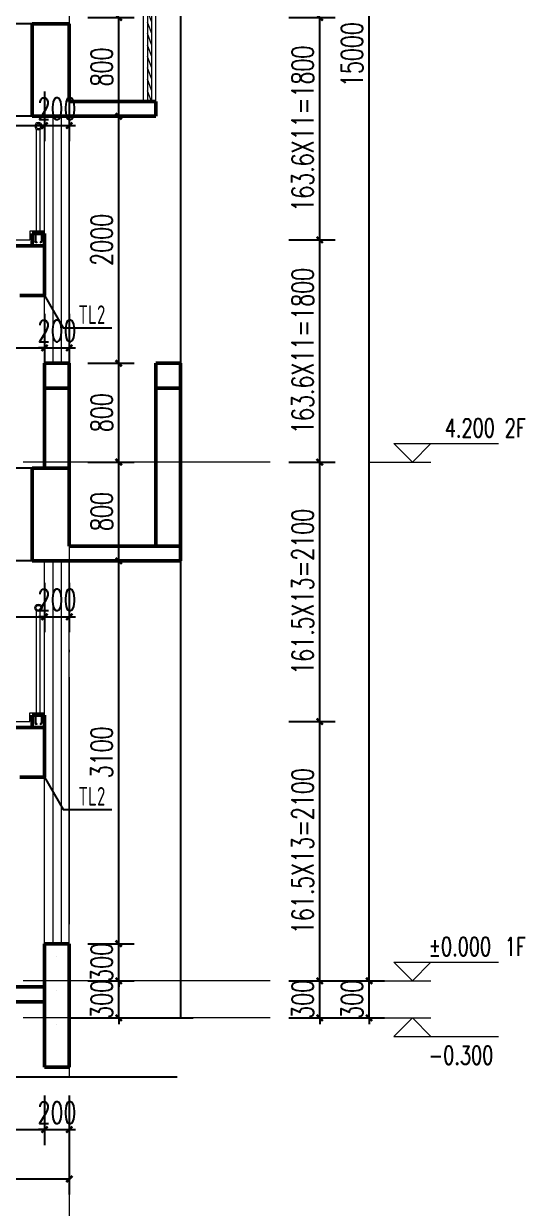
# Model space of a CAD drawing. Extents: x 3968514 to 5230306, y -516551 to -228246.
# Drawn here: x 5146074 to 5150135, y -487414 to -477822 of the extents above; entities that cross this region are included whole.
import ezdxf
from ezdxf.enums import TextEntityAlignment as Align

# ---------------------------------------------------------------- set-up
doc = ezdxf.new("R2010")
doc.units = 0
doc.header["$LTSCALE"] = 1000
doc.header["$MEASUREMENT"] = 0
doc.linetypes.add('DOTE', pattern=[2.42, 2, -0.2, 0.02, -0.2])
for name, color, linetype, lineweight in [('2-立面栏杆', 109, 'Continuous', 9), ('3-粉刷线', 71, 'Continuous', 13), ('AXIS', 3, 'Continuous', 15), ('DIM_ELEV', 3, 'Continuous', 15), ('DOTE', 1, 'DOTE', 9), ('PUB_DIM', 3, 'Continuous', 15), ('WALL', 140, 'Continuous', 50), ('WINDOW', 2, 'Continuous', 20)]:
    doc.layers.add(name, color=color, linetype=linetype, lineweight=lineweight)
for name, color, linetype in [('DIM_SYMB', 3, 'Continuous'), ('JG-大样-文字', 3, 'Continuous'), ('PUB_TEXT', 7, 'Continuous'), ('S_E_STAIR', 4, 'Continuous')]:
    doc.layers.add(name, color=color, linetype=linetype)
doc.styles.add('_TCH_DIM', font='SIMPLEX', dxfattribs={"bigfont": 'GBCBIG'})
doc.styles.add('DIM_FONT', font='SIMPLEX', dxfattribs={"width": 0.7, "bigfont": 'GBCBIG'})
doc.styles.add('TSSD', font='tssdeng.shx', dxfattribs={"bigfont": 'hztxt.shx'})
doc.dimstyles.new('_TCH_ARCH&&50', dxfattribs={"dimscale": 0.5, "dimtxt": 350, "dimasz": 100, "dimexe": 250, "dimexo": 300, "dimgap": 100, "dimtad": 1, "dimdec": 0, "dimzin": 0, "dimdsep": 46, "dimtxsty": 'DIM_FONT', "dimblk": 'ARCHTICK', "dimcen": 0.09, "dimclrt": 7, "dimazin": 2, "dimtfac": 1, "dimtdec": 0, "dimtix": 1, "dimtmove": 2, "dimatfit": 3, "dimfxl": 1, "dimtolj": 1, "dimtzin": 0, "dimarcsym": 0})

# ---------------------------------------------------------------- blocks, each defined once
blk = doc.blocks.new('A$C08226AEC')
at = {"layer": '2-立面栏杆'}
h = blk.add_hatch(dxfattribs=at)
h.set_pattern_fill('ANSI32', color=256, scale=2, style=0)
h.set_pattern_definition([(45, (-6375743.095, 2508446.9335), (-6.735192091, 6.735192091), []), (45, (-6375738.605, 2508446.9335), (-6.735192091, 6.735192091), [])])
h.paths.add_polyline_path([(-194.9, 226), (-194.9, 220), (-104.9, 220), (-104.9, 226)])
for p, q in [((-178.9, 220), (-178.9, 158)), ((-170.9, 220), (-170.9, 158)), ((-128.9, 220), (-128.9, 158)), ((-120.9, 220), (-120.9, 158)), ((-166.9, 154), (-162.9, 154)), ((-166.9, 146), (-162.9, 146)), ((-162.9, 154), (-162.9, 146)), ((-136.9, 154), (-136.9, 146)), ((-136.9, 154), (-132.9, 154)), ((-136.9, 146), (-132.9, 146))]:
    blk.add_line(p, q, dxfattribs=at)
for points in [[(-164.9, 226), (-164.9, 1064)], [(-134.9, 226), (-134.9, 1064)]]:
    blk.add_lwpolyline(points, dxfattribs=at)
blk.add_lwpolyline([(-194.9, 226), (-104.9, 226), (-104.9, 220), (-194.9, 220)], close=True, dxfattribs=at)
for radius in [30, 20]:
    blk.add_circle((-149.9, 1090), radius, dxfattribs=at)
for centre, radius, start, end in [((-166.9, 158), 12, 180, 270), ((-166.9, 158), 4, 180, 270), ((-132.9, 158), 4, 270, 0), ((-132.9, 158), 12, 270, 0)]:
    blk.add_arc(centre, radius, start, end, dxfattribs=at)
at = {"layer": 'WALL'}
for p, q in [((-99.9, 220), (-199.9, 220)), ((-199.9, 220), (-199.9, 120)), ((-99.9, 120), (-99.9, 220)), ((-199.9, 120), (-99.9, 120))]:
    blk.add_line(p, q, dxfattribs=at)
blk = doc.blocks.new('$WINLIB2D$00000039')
at = {"color": 0}
for points in [[(-0.5, 0.5), (-0.5, -0.5)], [(0.5, 0.5), (-0.5, 0.5)], [(0.5, -0.5), (0.5, 0.5)], [(-0.5, 0.1667), (0.5, 0.1667)], [(-0.3839, -0.1667), (-0.448, 0.1667)], [(-0.3159, -0.1667), (-0.38, 0.1667)], [(-0.2479, -0.1667), (-0.312, 0.1667)], [(-0.1799, -0.1667), (-0.244, 0.1667)], [(-0.1119, -0.1667), (-0.176, 0.1667)], [(-0.0439, -0.1667), (-0.108, 0.1667)], [(0.0241, -0.1667), (-0.04, 0.1667)], [(0.0921, -0.1667), (0.028, 0.1667)], [(0.16, -0.1667), (0.0959, 0.1667)], [(0.228, -0.1667), (0.1639, 0.1667)], [(0.296, -0.1667), (0.2319, 0.1667)], [(0.364, -0.1667), (0.2999, 0.1667)], [(0.432, -0.1667), (0.3679, 0.1667)], [(0.5, -0.1667), (0.4359, 0.1667)], [(-0.4519, -0.1667), (-0.5, 0.0836)], [(-0.5, -0.1667), (0.5, -0.1667)], [(0.5, -0.5), (-0.5, -0.5)]]:
    blk.add_lwpolyline(points, dxfattribs=at)
blk = doc.blocks.new('$TCHSYS$WIN2D')
for p, q in [((-0.5, 0.5), (0.5, 0.5)), ((-0.5, 0.5), (-0.5, -0.5)), ((0.5, 0.5), (0.5, -0.5)), ((0.5, 0.1667), (-0.5, 0.1667)), ((0.5, -0.1667), (-0.5, -0.1667)), ((-0.5, -0.5), (0.5, -0.5))]:
    blk.add_line(p, q)
blk = doc.blocks.new('_ArchTick')
at = {"color": 0, "linetype": 'ByBlock', "const_width": 0.4}
blk.add_lwpolyline([(-0.5, -0.5), (0.5, 0.5)], dxfattribs=at)
blk = doc.blocks.new('*D891')
at = {"layer": 'Defpoints', "color": 0, "transparency": 16777216}
for p in [(5146443.6, -485571.7), (5146843.6, -485571.7), (5146443.6, -485871.7)]:
    blk.add_point(p, dxfattribs=at)
at = {"layer": 'PUB_DIM', "color": 0, "lineweight": -2, "transparency": 16777216}
for p, q in [((5146843.6, -485571.7), (5146843.6, -485521.7)), ((5146593.6, -485571.7), (5146968.6, -485571.7)), ((5146843.6, -485871.7), (5146843.6, -485571.7)), ((5146593.6, -485871.7), (5146968.6, -485871.7)), ((5146843.6, -485871.7), (5146843.6, -485921.7))]:
    blk.add_line(p, q, dxfattribs=at)
at = {"layer": 'PUB_DIM', "color": 0, "lineweight": -2, "transparency": 16777216, "xscale": 50, "yscale": 50, "zscale": 50}
for p, rotation in [((5146843.6, -485571.7), 270), ((5146843.6, -485871.7), 90)]:
    blk.add_blockref('_ArchTick', p, dxfattribs=dict(at, rotation=rotation))
at = {"layer": 'PUB_DIM', "color": 7, "transparency": 16777216, "insert": (5146706.1, -485721.7), "char_height": 175, "attachment_point": 5, "rotation": 90, "style": 'DIM_FONT'}
blk.add_mtext('\\A1;300', dxfattribs=at)
blk = doc.blocks.new('*D892')
at = {"layer": 'Defpoints', "color": 0, "transparency": 16777216}
for p in [(5146443.6, -485271.7), (5146843.6, -485271.7), (5146443.6, -485571.7)]:
    blk.add_point(p, dxfattribs=at)
at = {"layer": 'PUB_DIM', "color": 0, "lineweight": -2, "transparency": 16777216}
for p, q in [((5146843.6, -485271.7), (5146843.6, -485221.7)), ((5146593.6, -485271.7), (5146968.6, -485271.7)), ((5146843.6, -485571.7), (5146843.6, -485271.7)), ((5146593.6, -485571.7), (5146968.6, -485571.7)), ((5146843.6, -485571.7), (5146843.6, -485621.7))]:
    blk.add_line(p, q, dxfattribs=at)
at = {"layer": 'PUB_DIM', "color": 0, "lineweight": -2, "transparency": 16777216, "xscale": 50, "yscale": 50, "zscale": 50}
for p, rotation in [((5146843.6, -485271.7), 270), ((5146843.6, -485571.7), 90)]:
    blk.add_blockref('_ArchTick', p, dxfattribs=dict(at, rotation=rotation))
at = {"layer": 'PUB_DIM', "color": 7, "transparency": 16777216, "insert": (5146706.1, -485421.7), "char_height": 175, "attachment_point": 5, "rotation": 90, "style": 'DIM_FONT'}
blk.add_mtext('\\A1;300', dxfattribs=at)
blk = doc.blocks.new('*D893')
at = {"layer": 'Defpoints', "color": 0, "transparency": 16777216}
for p in [(5146443.6, -482171.7), (5146843.6, -482171.7), (5146443.6, -485271.7)]:
    blk.add_point(p, dxfattribs=at)
at = {"layer": 'PUB_DIM', "color": 0, "lineweight": -2, "transparency": 16777216}
for p, q in [((5146593.6, -482171.7), (5146968.6, -482171.7)), ((5146843.6, -485271.7), (5146843.6, -482171.7)), ((5146593.6, -485271.7), (5146968.6, -485271.7))]:
    blk.add_line(p, q, dxfattribs=at)
at = {"layer": 'PUB_DIM', "color": 0, "lineweight": -2, "transparency": 16777216, "xscale": 50, "yscale": 50, "zscale": 50}
for p, rotation in [((5146843.6, -482171.7), 90), ((5146843.6, -485271.7), 270)]:
    blk.add_blockref('_ArchTick', p, dxfattribs=dict(at, rotation=rotation))
at = {"layer": 'PUB_DIM', "color": 7, "transparency": 16777216, "insert": (5146706.1, -483721.7), "char_height": 175, "attachment_point": 5, "rotation": 90, "style": 'DIM_FONT'}
blk.add_mtext('\\A1;3100', dxfattribs=at)
blk = doc.blocks.new('*D894')
at = {"layer": 'Defpoints', "color": 0, "transparency": 16777216}
for p in [(5146443.6, -481371.7), (5146843.6, -481371.7), (5146443.6, -482171.7)]:
    blk.add_point(p, dxfattribs=at)
at = {"layer": 'PUB_DIM', "color": 0, "lineweight": -2, "transparency": 16777216}
for p, q in [((5146593.6, -481371.7), (5146968.6, -481371.7)), ((5146843.6, -482171.7), (5146843.6, -481371.7)), ((5146593.6, -482171.7), (5146968.6, -482171.7))]:
    blk.add_line(p, q, dxfattribs=at)
at = {"layer": 'PUB_DIM', "color": 0, "lineweight": -2, "transparency": 16777216, "xscale": 50, "yscale": 50, "zscale": 50}
for p, rotation in [((5146843.6, -481371.7), 90), ((5146843.6, -482171.7), 270)]:
    blk.add_blockref('_ArchTick', p, dxfattribs=dict(at, rotation=rotation))
at = {"layer": 'PUB_DIM', "color": 7, "transparency": 16777216, "insert": (5146706.1, -481771.7), "char_height": 175, "attachment_point": 5, "rotation": 90, "style": 'DIM_FONT'}
blk.add_mtext('\\A1;800', dxfattribs=at)
blk = doc.blocks.new('*D895')
at = {"layer": 'Defpoints', "color": 0, "transparency": 16777216}
for p in [(5146443.6, -480571.7), (5146843.6, -480571.7), (5146443.6, -481371.7)]:
    blk.add_point(p, dxfattribs=at)
at = {"layer": 'PUB_DIM', "color": 0, "lineweight": -2, "transparency": 16777216}
for p, q in [((5146593.6, -480571.7), (5146968.6, -480571.7)), ((5146843.6, -481371.7), (5146843.6, -480571.7)), ((5146593.6, -481371.7), (5146968.6, -481371.7))]:
    blk.add_line(p, q, dxfattribs=at)
at = {"layer": 'PUB_DIM', "color": 0, "lineweight": -2, "transparency": 16777216, "xscale": 50, "yscale": 50, "zscale": 50}
for p, rotation in [((5146843.6, -480571.7), 90), ((5146843.6, -481371.7), 270)]:
    blk.add_blockref('_ArchTick', p, dxfattribs=dict(at, rotation=rotation))
at = {"layer": 'PUB_DIM', "color": 7, "transparency": 16777216, "insert": (5146706.1, -480971.7), "char_height": 175, "attachment_point": 5, "rotation": 90, "style": 'DIM_FONT'}
blk.add_mtext('\\A1;800', dxfattribs=at)
blk = doc.blocks.new('*D896')
at = {"layer": 'Defpoints', "color": 0, "transparency": 16777216}
for p in [(5146443.6, -478571.6), (5146843.6, -478571.6), (5146443.6, -480571.7)]:
    blk.add_point(p, dxfattribs=at)
at = {"layer": 'PUB_DIM', "color": 0, "lineweight": -2, "transparency": 16777216}
for p, q in [((5146593.6, -478571.6), (5146968.6, -478571.6)), ((5146843.6, -480571.7), (5146843.6, -478571.6)), ((5146593.6, -480571.7), (5146968.6, -480571.7))]:
    blk.add_line(p, q, dxfattribs=at)
at = {"layer": 'PUB_DIM', "color": 0, "lineweight": -2, "transparency": 16777216, "xscale": 50, "yscale": 50, "zscale": 50}
for p, rotation in [((5146843.6, -478571.6), 90), ((5146843.6, -480571.7), 270)]:
    blk.add_blockref('_ArchTick', p, dxfattribs=dict(at, rotation=rotation))
at = {"layer": 'PUB_DIM', "color": 7, "transparency": 16777216, "insert": (5146706.1, -479571.7), "char_height": 175, "attachment_point": 5, "rotation": 90, "style": 'DIM_FONT'}
blk.add_mtext('\\A1;2000', dxfattribs=at)
blk = doc.blocks.new('*D897')
at = {"layer": 'Defpoints', "color": 0, "transparency": 16777216}
for p in [(5146443.6, -477771.7), (5146843.6, -477771.7), (5146443.6, -478571.6)]:
    blk.add_point(p, dxfattribs=at)
at = {"layer": 'PUB_DIM', "color": 0, "lineweight": -2, "transparency": 16777216}
for p, q in [((5146593.6, -477771.7), (5146968.6, -477771.7)), ((5146843.6, -478571.6), (5146843.6, -477771.7)), ((5146593.6, -478571.6), (5146968.6, -478571.6))]:
    blk.add_line(p, q, dxfattribs=at)
at = {"layer": 'PUB_DIM', "color": 0, "lineweight": -2, "transparency": 16777216, "xscale": 50, "yscale": 50, "zscale": 50}
for p, rotation in [((5146843.6, -477771.7), 90), ((5146843.6, -478571.6), 270)]:
    blk.add_blockref('_ArchTick', p, dxfattribs=dict(at, rotation=rotation))
at = {"layer": 'PUB_DIM', "color": 7, "transparency": 16777216, "insert": (5146706.1, -478171.7), "char_height": 175, "attachment_point": 5, "rotation": 90, "style": 'DIM_FONT'}
blk.add_mtext('\\A1;800', dxfattribs=at)
blk = doc.blocks.new('*D929')
at = {"layer": 'Defpoints', "color": 0, "transparency": 16777216}
for p in [(5146243.6, -478221.6), (5146443.6, -478221.6), (5146443.6, -478646.6)]:
    blk.add_point(p, dxfattribs=at)
at = {"layer": 'PUB_DIM', "color": 0, "lineweight": -2, "transparency": 16777216}
for p, q in [((5146243.6, -478371.6), (5146243.6, -478771.6)), ((5146443.6, -478371.6), (5146443.6, -478771.6)), ((5146243.6, -478646.6), (5146193.6, -478646.6)), ((5146243.6, -478646.6), (5146443.6, -478646.6)), ((5146443.6, -478646.6), (5146493.6, -478646.6))]:
    blk.add_line(p, q, dxfattribs=at)
at = {"layer": 'PUB_DIM', "color": 0, "lineweight": -2, "transparency": 16777216, "xscale": 50, "yscale": 50, "zscale": 50}
blk.add_blockref('_ArchTick', (5146243.6, -478646.6), dxfattribs=at)
at = {"layer": 'PUB_DIM', "color": 0, "lineweight": -2, "transparency": 16777216, "xscale": 50, "yscale": 50, "zscale": 50, "rotation": 180}
blk.add_blockref('_ArchTick', (5146443.6, -478646.6), dxfattribs=at)
at = {"layer": 'PUB_DIM', "color": 7, "transparency": 16777216, "insert": (5146343.6, -478509.1), "char_height": 175, "attachment_point": 5, "style": 'DIM_FONT'}
blk.add_mtext('\\A1;200', dxfattribs=at)
blk = doc.blocks.new('*D930')
at = {"layer": 'Defpoints', "color": 0, "transparency": 16777216}
for p in [(5144123.7, -478221.6), (5146243.6, -478221.6), (5146243.6, -478646.6)]:
    blk.add_point(p, dxfattribs=at)
at = {"layer": 'PUB_DIM', "color": 0, "lineweight": -2, "transparency": 16777216}
for p, q in [((5144123.7, -478371.6), (5144123.7, -478771.6)), ((5146243.6, -478371.6), (5146243.6, -478771.6)), ((5144123.7, -478646.6), (5146243.6, -478646.6))]:
    blk.add_line(p, q, dxfattribs=at)
at = {"layer": 'PUB_DIM', "color": 0, "lineweight": -2, "transparency": 16777216, "xscale": 50, "yscale": 50, "zscale": 50, "rotation": 180}
blk.add_blockref('_ArchTick', (5144123.7, -478646.6), dxfattribs=at)
at = {"layer": 'PUB_DIM', "color": 0, "lineweight": -2, "transparency": 16777216, "xscale": 50, "yscale": 50, "zscale": 50}
blk.add_blockref('_ArchTick', (5146243.6, -478646.6), dxfattribs=at)
at = {"layer": 'PUB_DIM', "color": 7, "transparency": 16777216, "insert": (5145183.7, -478509.1), "char_height": 175, "attachment_point": 5, "style": 'DIM_FONT'}
blk.add_mtext('\\A1;2120', dxfattribs=at)
blk = doc.blocks.new('*D934')
at = {"layer": 'Defpoints', "color": 0, "transparency": 16777216}
for p in [(5146243.6, -480021.6), (5146443.6, -480021.6), (5146443.6, -480446.6)]:
    blk.add_point(p, dxfattribs=at)
at = {"layer": 'PUB_DIM', "color": 0, "lineweight": -2, "transparency": 16777216}
for p, q in [((5146243.6, -480171.6), (5146243.6, -480571.6)), ((5146443.6, -480171.6), (5146443.6, -480571.6)), ((5146243.6, -480446.6), (5146193.6, -480446.6)), ((5146243.6, -480446.6), (5146443.6, -480446.6)), ((5146443.6, -480446.6), (5146493.6, -480446.6))]:
    blk.add_line(p, q, dxfattribs=at)
at = {"layer": 'PUB_DIM', "color": 0, "lineweight": -2, "transparency": 16777216, "xscale": 50, "yscale": 50, "zscale": 50}
blk.add_blockref('_ArchTick', (5146243.6, -480446.6), dxfattribs=at)
at = {"layer": 'PUB_DIM', "color": 0, "lineweight": -2, "transparency": 16777216, "xscale": 50, "yscale": 50, "zscale": 50, "rotation": 180}
blk.add_blockref('_ArchTick', (5146443.6, -480446.6), dxfattribs=at)
at = {"layer": 'PUB_DIM', "color": 7, "transparency": 16777216, "insert": (5146343.6, -480309.1), "char_height": 175, "attachment_point": 5, "style": 'DIM_FONT'}
blk.add_mtext('\\A1;200', dxfattribs=at)
blk = doc.blocks.new('*D935')
at = {"layer": 'Defpoints', "color": 0, "transparency": 16777216}
for p in [(5144123.7, -480021.6), (5146243.6, -480021.6), (5146243.6, -480446.6)]:
    blk.add_point(p, dxfattribs=at)
at = {"layer": 'PUB_DIM', "color": 0, "lineweight": -2, "transparency": 16777216}
for p, q in [((5144123.7, -480171.6), (5144123.7, -480571.6)), ((5146243.6, -480171.6), (5146243.6, -480571.6)), ((5144123.7, -480446.6), (5146243.6, -480446.6))]:
    blk.add_line(p, q, dxfattribs=at)
at = {"layer": 'PUB_DIM', "color": 0, "lineweight": -2, "transparency": 16777216, "xscale": 50, "yscale": 50, "zscale": 50, "rotation": 180}
blk.add_blockref('_ArchTick', (5144123.7, -480446.6), dxfattribs=at)
at = {"layer": 'PUB_DIM', "color": 0, "lineweight": -2, "transparency": 16777216, "xscale": 50, "yscale": 50, "zscale": 50}
blk.add_blockref('_ArchTick', (5146243.6, -480446.6), dxfattribs=at)
at = {"layer": 'PUB_DIM', "color": 7, "transparency": 16777216, "insert": (5145183.7, -480309.1), "char_height": 175, "attachment_point": 5, "style": 'DIM_FONT'}
blk.add_mtext('\\A1;2120', dxfattribs=at)
blk = doc.blocks.new('*D939')
at = {"layer": 'Defpoints', "color": 0, "transparency": 16777216}
for p in [(5146243.6, -482199.1), (5146443.6, -482199.1), (5146443.6, -482624.1)]:
    blk.add_point(p, dxfattribs=at)
at = {"layer": 'PUB_DIM', "color": 0, "lineweight": -2, "transparency": 16777216}
for p, q in [((5146243.6, -482349.1), (5146243.6, -482749.1)), ((5146443.6, -482349.1), (5146443.6, -482749.1)), ((5146243.6, -482624.1), (5146193.6, -482624.1)), ((5146243.6, -482624.1), (5146443.6, -482624.1)), ((5146443.6, -482624.1), (5146493.6, -482624.1))]:
    blk.add_line(p, q, dxfattribs=at)
at = {"layer": 'PUB_DIM', "color": 0, "lineweight": -2, "transparency": 16777216, "xscale": 50, "yscale": 50, "zscale": 50}
blk.add_blockref('_ArchTick', (5146243.6, -482624.1), dxfattribs=at)
at = {"layer": 'PUB_DIM', "color": 0, "lineweight": -2, "transparency": 16777216, "xscale": 50, "yscale": 50, "zscale": 50, "rotation": 180}
blk.add_blockref('_ArchTick', (5146443.6, -482624.1), dxfattribs=at)
at = {"layer": 'PUB_DIM', "color": 7, "transparency": 16777216, "insert": (5146343.6, -482486.6), "char_height": 175, "attachment_point": 5, "style": 'DIM_FONT'}
blk.add_mtext('\\A1;200', dxfattribs=at)
blk = doc.blocks.new('*D940')
at = {"layer": 'Defpoints', "color": 0, "transparency": 16777216}
for p in [(5144643.7, -482199.1), (5146243.6, -482199.1), (5146243.6, -482624.1)]:
    blk.add_point(p, dxfattribs=at)
at = {"layer": 'PUB_DIM', "color": 0, "lineweight": -2, "transparency": 16777216}
for p, q in [((5144643.7, -482349.1), (5144643.7, -482749.1)), ((5146243.6, -482349.1), (5146243.6, -482749.1)), ((5144643.7, -482624.1), (5146243.6, -482624.1))]:
    blk.add_line(p, q, dxfattribs=at)
at = {"layer": 'PUB_DIM', "color": 0, "lineweight": -2, "transparency": 16777216, "xscale": 50, "yscale": 50, "zscale": 50, "rotation": 180}
blk.add_blockref('_ArchTick', (5144643.7, -482624.1), dxfattribs=at)
at = {"layer": 'PUB_DIM', "color": 0, "lineweight": -2, "transparency": 16777216, "xscale": 50, "yscale": 50, "zscale": 50}
blk.add_blockref('_ArchTick', (5146243.6, -482624.1), dxfattribs=at)
at = {"layer": 'PUB_DIM', "color": 7, "transparency": 16777216, "insert": (5145443.7, -482486.6), "char_height": 175, "attachment_point": 5, "style": 'DIM_FONT'}
blk.add_mtext('\\A1;1600', dxfattribs=at)
blk = doc.blocks.new('*D944')
at = {"layer": 'Defpoints', "color": 0, "transparency": 16777216}
for p in [(5138893.5, -486351.2), (5146443.6, -486351.2), (5146443.6, -487176.2)]:
    blk.add_point(p, dxfattribs=at)
at = {"layer": 'PUB_DIM', "color": 0, "lineweight": -2, "transparency": 16777216}
for p, q in [((5138893.5, -486501.2), (5138893.5, -487301.2)), ((5146443.6, -486501.2), (5146443.6, -487301.2)), ((5138893.5, -487176.2), (5146443.6, -487176.2))]:
    blk.add_line(p, q, dxfattribs=at)
at = {"layer": 'PUB_DIM', "color": 0, "lineweight": -2, "transparency": 16777216, "xscale": 50, "yscale": 50, "zscale": 50, "rotation": 180}
blk.add_blockref('_ArchTick', (5138893.5, -487176.2), dxfattribs=at)
at = {"layer": 'PUB_DIM', "color": 0, "lineweight": -2, "transparency": 16777216, "xscale": 50, "yscale": 50, "zscale": 50}
blk.add_blockref('_ArchTick', (5146443.6, -487176.2), dxfattribs=at)
at = {"layer": 'PUB_DIM', "color": 7, "transparency": 16777216, "insert": (5142668.6, -487038.7), "char_height": 175, "attachment_point": 5, "style": 'DIM_FONT'}
blk.add_mtext('\\A1;7550', dxfattribs=at)
blk = doc.blocks.new('*D945')
at = {"layer": 'Defpoints', "color": 0, "transparency": 16777216}
for p in [(5146243.6, -486351.2), (5146443.6, -486351.2), (5146443.6, -486776.2)]:
    blk.add_point(p, dxfattribs=at)
at = {"layer": 'PUB_DIM', "color": 0, "lineweight": -2, "transparency": 16777216}
for p, q in [((5146243.6, -486501.2), (5146243.6, -486901.2)), ((5146443.6, -486501.2), (5146443.6, -486901.2)), ((5146243.6, -486776.2), (5146193.6, -486776.2)), ((5146243.6, -486776.2), (5146443.6, -486776.2)), ((5146443.6, -486776.2), (5146493.6, -486776.2))]:
    blk.add_line(p, q, dxfattribs=at)
at = {"layer": 'PUB_DIM', "color": 0, "lineweight": -2, "transparency": 16777216, "xscale": 50, "yscale": 50, "zscale": 50}
blk.add_blockref('_ArchTick', (5146243.6, -486776.2), dxfattribs=at)
at = {"layer": 'PUB_DIM', "color": 0, "lineweight": -2, "transparency": 16777216, "xscale": 50, "yscale": 50, "zscale": 50, "rotation": 180}
blk.add_blockref('_ArchTick', (5146443.6, -486776.2), dxfattribs=at)
at = {"layer": 'PUB_DIM', "color": 7, "transparency": 16777216, "insert": (5146343.6, -486638.7), "char_height": 175, "attachment_point": 5, "style": 'DIM_FONT'}
blk.add_mtext('\\A1;200', dxfattribs=at)
blk = doc.blocks.new('*D946')
at = {"layer": 'Defpoints', "color": 0, "transparency": 16777216}
for p in [(5144643.7, -486351.2), (5146243.6, -486351.2), (5146243.6, -486776.2)]:
    blk.add_point(p, dxfattribs=at)
at = {"layer": 'PUB_DIM', "color": 0, "lineweight": -2, "transparency": 16777216}
for p, q in [((5144643.7, -486501.2), (5144643.7, -486901.2)), ((5146243.6, -486501.2), (5146243.6, -486901.2)), ((5144643.7, -486776.2), (5146243.6, -486776.2))]:
    blk.add_line(p, q, dxfattribs=at)
at = {"layer": 'PUB_DIM', "color": 0, "lineweight": -2, "transparency": 16777216, "xscale": 50, "yscale": 50, "zscale": 50, "rotation": 180}
blk.add_blockref('_ArchTick', (5144643.7, -486776.2), dxfattribs=at)
at = {"layer": 'PUB_DIM', "color": 0, "lineweight": -2, "transparency": 16777216, "xscale": 50, "yscale": 50, "zscale": 50}
blk.add_blockref('_ArchTick', (5146243.6, -486776.2), dxfattribs=at)
at = {"layer": 'PUB_DIM', "color": 7, "transparency": 16777216, "insert": (5145443.7, -486638.7), "char_height": 175, "attachment_point": 5, "style": 'DIM_FONT'}
blk.add_mtext('\\A1;1600', dxfattribs=at)
blk = doc.blocks.new('*D952')
at = {"layer": 'Defpoints', "color": 0, "transparency": 16777216}
for p in [(5148070.7, -470571.7), (5148870.7, -470571.7), (5148070.7, -485571.7)]:
    blk.add_point(p, dxfattribs=at)
at = {"layer": 'PUB_DIM', "color": 0, "lineweight": -2, "transparency": 16777216}
for p, q in [((5148220.7, -470571.7), (5148995.7, -470571.7)), ((5148870.7, -485571.7), (5148870.7, -470571.7)), ((5148220.7, -485571.7), (5148995.7, -485571.7))]:
    blk.add_line(p, q, dxfattribs=at)
at = {"layer": 'PUB_DIM', "color": 0, "lineweight": -2, "transparency": 16777216, "xscale": 50, "yscale": 50, "zscale": 50}
for p, rotation in [((5148870.7, -470571.7), 90), ((5148870.7, -485571.7), 270)]:
    blk.add_blockref('_ArchTick', p, dxfattribs=dict(at, rotation=rotation))
at = {"layer": 'PUB_DIM', "color": 7, "transparency": 16777216, "insert": (5148733.2, -478071.7), "char_height": 175, "attachment_point": 5, "rotation": 90, "style": 'DIM_FONT'}
blk.add_mtext('\\A1;15000', dxfattribs=at)
blk = doc.blocks.new('*D953')
at = {"layer": 'Defpoints', "color": 0, "transparency": 16777216}
for p in [(5148070.7, -485571.7), (5148870.7, -485571.7), (5148070.7, -485871.7)]:
    blk.add_point(p, dxfattribs=at)
at = {"layer": 'PUB_DIM', "color": 0, "lineweight": -2, "transparency": 16777216}
for p, q in [((5148870.7, -485571.7), (5148870.7, -485521.7)), ((5148220.7, -485571.7), (5148995.7, -485571.7)), ((5148870.7, -485871.7), (5148870.7, -485571.7)), ((5148220.7, -485871.7), (5148995.7, -485871.7)), ((5148870.7, -485871.7), (5148870.7, -485921.7))]:
    blk.add_line(p, q, dxfattribs=at)
at = {"layer": 'PUB_DIM', "color": 0, "lineweight": -2, "transparency": 16777216, "xscale": 50, "yscale": 50, "zscale": 50}
for p, rotation in [((5148870.7, -485571.7), 270), ((5148870.7, -485871.7), 90)]:
    blk.add_blockref('_ArchTick', p, dxfattribs=dict(at, rotation=rotation))
at = {"layer": 'PUB_DIM', "color": 7, "transparency": 16777216, "insert": (5148733.2, -485721.7), "char_height": 175, "attachment_point": 5, "rotation": 90, "style": 'DIM_FONT'}
blk.add_mtext('\\A1;300', dxfattribs=at)
blk = doc.blocks.new('*D960')
at = {"layer": 'Defpoints', "color": 0, "transparency": 16777216}
for p in [(5148070.7, -477771.7), (5148470.7, -477771.7), (5148070.7, -479571.6)]:
    blk.add_point(p, dxfattribs=at)
at = {"layer": 'PUB_DIM', "color": 0, "lineweight": -2, "transparency": 16777216}
for p, q in [((5148220.7, -477771.7), (5148595.7, -477771.7)), ((5148470.7, -479571.6), (5148470.7, -477771.7)), ((5148220.7, -479571.6), (5148595.7, -479571.6))]:
    blk.add_line(p, q, dxfattribs=at)
at = {"layer": 'PUB_DIM', "color": 0, "lineweight": -2, "transparency": 16777216, "xscale": 50, "yscale": 50, "zscale": 50}
for p, rotation in [((5148470.7, -477771.7), 90), ((5148470.7, -479571.6), 270)]:
    blk.add_blockref('_ArchTick', p, dxfattribs=dict(at, rotation=rotation))
at = {"layer": 'PUB_DIM', "color": 7, "transparency": 16777216, "insert": (5148333.2, -478671.6), "char_height": 175, "attachment_point": 5, "rotation": 90, "style": 'DIM_FONT'}
blk.add_mtext('\\A1;163.6X11=1800', dxfattribs=at)
blk = doc.blocks.new('*D961')
at = {"layer": 'Defpoints', "color": 0, "transparency": 16777216}
for p in [(5148070.7, -479571.6), (5148470.7, -479571.6), (5148070.7, -481371.7)]:
    blk.add_point(p, dxfattribs=at)
at = {"layer": 'PUB_DIM', "color": 0, "lineweight": -2, "transparency": 16777216}
for p, q in [((5148220.7, -479571.6), (5148595.7, -479571.6)), ((5148470.7, -481371.7), (5148470.7, -479571.6)), ((5148220.7, -481371.7), (5148595.7, -481371.7))]:
    blk.add_line(p, q, dxfattribs=at)
at = {"layer": 'PUB_DIM', "color": 0, "lineweight": -2, "transparency": 16777216, "xscale": 50, "yscale": 50, "zscale": 50}
for p, rotation in [((5148470.7, -479571.6), 90), ((5148470.7, -481371.7), 270)]:
    blk.add_blockref('_ArchTick', p, dxfattribs=dict(at, rotation=rotation))
at = {"layer": 'PUB_DIM', "color": 7, "transparency": 16777216, "insert": (5148333.2, -480471.6), "char_height": 175, "attachment_point": 5, "rotation": 90, "style": 'DIM_FONT'}
blk.add_mtext('\\A1;163.6X11=1800', dxfattribs=at)
blk = doc.blocks.new('*D962')
at = {"layer": 'Defpoints', "color": 0, "transparency": 16777216}
for p in [(5148070.7, -481371.7), (5148470.7, -481371.7), (5148070.7, -483471.7)]:
    blk.add_point(p, dxfattribs=at)
at = {"layer": 'PUB_DIM', "color": 0, "lineweight": -2, "transparency": 16777216}
for p, q in [((5148220.7, -481371.7), (5148595.7, -481371.7)), ((5148470.7, -483471.7), (5148470.7, -481371.7)), ((5148220.7, -483471.7), (5148595.7, -483471.7))]:
    blk.add_line(p, q, dxfattribs=at)
at = {"layer": 'PUB_DIM', "color": 0, "lineweight": -2, "transparency": 16777216, "xscale": 50, "yscale": 50, "zscale": 50}
for p, rotation in [((5148470.7, -481371.7), 90), ((5148470.7, -483471.7), 270)]:
    blk.add_blockref('_ArchTick', p, dxfattribs=dict(at, rotation=rotation))
at = {"layer": 'PUB_DIM', "color": 7, "transparency": 16777216, "insert": (5148333.2, -482421.7), "char_height": 175, "attachment_point": 5, "rotation": 90, "style": 'DIM_FONT'}
blk.add_mtext('\\A1;161.5X13=2100', dxfattribs=at)
blk = doc.blocks.new('*D963')
at = {"layer": 'Defpoints', "color": 0, "transparency": 16777216}
for p in [(5148070.7, -483471.7), (5148470.7, -483471.7), (5148070.7, -485571.7)]:
    blk.add_point(p, dxfattribs=at)
at = {"layer": 'PUB_DIM', "color": 0, "lineweight": -2, "transparency": 16777216}
for p, q in [((5148220.7, -483471.7), (5148595.7, -483471.7)), ((5148470.7, -485571.7), (5148470.7, -483471.7)), ((5148220.7, -485571.7), (5148595.7, -485571.7))]:
    blk.add_line(p, q, dxfattribs=at)
at = {"layer": 'PUB_DIM', "color": 0, "lineweight": -2, "transparency": 16777216, "xscale": 50, "yscale": 50, "zscale": 50}
for p, rotation in [((5148470.7, -483471.7), 90), ((5148470.7, -485571.7), 270)]:
    blk.add_blockref('_ArchTick', p, dxfattribs=dict(at, rotation=rotation))
at = {"layer": 'PUB_DIM', "color": 7, "transparency": 16777216, "insert": (5148333.2, -484521.7), "char_height": 175, "attachment_point": 5, "rotation": 90, "style": 'DIM_FONT'}
blk.add_mtext('\\A1;161.5X13=2100', dxfattribs=at)
blk = doc.blocks.new('*D964')
at = {"layer": 'Defpoints', "color": 0, "transparency": 16777216}
for p in [(5148070.7, -485571.7), (5148470.7, -485571.7), (5148070.7, -485871.7)]:
    blk.add_point(p, dxfattribs=at)
at = {"layer": 'PUB_DIM', "color": 0, "lineweight": -2, "transparency": 16777216}
for p, q in [((5148470.7, -485571.7), (5148470.7, -485521.7)), ((5148220.7, -485571.7), (5148595.7, -485571.7)), ((5148470.7, -485871.7), (5148470.7, -485571.7)), ((5148220.7, -485871.7), (5148595.7, -485871.7)), ((5148470.7, -485871.7), (5148470.7, -485921.7))]:
    blk.add_line(p, q, dxfattribs=at)
at = {"layer": 'PUB_DIM', "color": 0, "lineweight": -2, "transparency": 16777216, "xscale": 50, "yscale": 50, "zscale": 50}
for p, rotation in [((5148470.7, -485571.7), 270), ((5148470.7, -485871.7), 90)]:
    blk.add_blockref('_ArchTick', p, dxfattribs=dict(at, rotation=rotation))
at = {"layer": 'PUB_DIM', "color": 7, "transparency": 16777216, "insert": (5148333.2, -485721.7), "char_height": 175, "attachment_point": 5, "rotation": 90, "style": 'DIM_FONT'}
blk.add_mtext('\\A1;300', dxfattribs=at)

msp = doc.modelspace()

# ---------------------------------------------------------------- hatches: boundary and pattern name
at = {"layer": '2-立面栏杆'}
h = msp.add_hatch(dxfattribs=at)
h.set_pattern_fill('ANSI32', color=256, scale=2, style=0)
h.set_pattern_definition([(45, (-1236449.633, 2024805.273), (-6.735192091, 6.735192091), []), (45, (-1236445.142, 2024805.273), (-6.735192091, 6.735192091), [])])
h.paths.add_polyline_path([(5146238.62538, -483415.66056), (5146238.62538, -483421.66056), (5146148.62538, -483421.66056), (5146148.62538, -483415.66056)])

# ---------------------------------------------------------------- linework, layer by layer
for points in [[(5147343.62919, -467771.68438), (5147343.62919, -485871.68438)], [(5146443.62919, -485871.68438), (5147446.67332, -485871.68438)]]:
    msp.add_lwpolyline(points)
for p, q in [((5146164.62538, -483421.66056), (5146164.62538, -483483.66056)), ((5146172.62538, -483421.66056), (5146172.62538, -483483.66056)), ((5146214.62538, -483421.66056), (5146214.62538, -483483.66056)), ((5146222.62538, -483421.66056), (5146222.62538, -483483.66056)), ((5146180.62538, -483487.66056), (5146176.62538, -483487.66056)), ((5146180.62538, -483495.66056), (5146176.62538, -483495.66056)), ((5146180.62538, -483487.66056), (5146180.62538, -483495.66056)), ((5146206.62538, -483487.66056), (5146206.62538, -483495.66056)), ((5146210.62538, -483487.66056), (5146206.62538, -483487.66056)), ((5146210.62538, -483495.66056), (5146206.62538, -483495.66056))]:
    msp.add_line(p, q, dxfattribs=at)
for points in [[(5146178.62538, -483415.66056), (5146178.62538, -482577.64144)], [(5146208.62538, -483415.66056), (5146208.62538, -482577.64144)]]:
    msp.add_lwpolyline(points, dxfattribs=at)
msp.add_lwpolyline([(5146238.62538, -483415.66056), (5146148.62538, -483415.66056), (5146148.62538, -483421.66056), (5146238.62538, -483421.66056)], close=True, dxfattribs=at)
for radius in [30, 20]:
    msp.add_circle((5146193.62538, -482551.66068), radius, dxfattribs=at)
for centre, radius, start, end in [((5146176.62538, -483483.66056), 12, 180, 270), ((5146176.62538, -483483.66056), 4, 180, 270), ((5146210.62538, -483483.66056), 12, 270, 0), ((5146210.62538, -483483.66056), 4, 270, 0)]:
    msp.add_arc(centre, radius, start, end, dxfattribs=at)
at = {"layer": '3-粉刷线'}
for points in [[(5146243.56438, -479501.60056), (5146123.56438, -479501.60056), (5146123.56438, -479571.60056)], [(5139093.57296, -481371.64438), (5141473.68638, -481371.64056), (5141473.68638, -481208.00056), (5141733.68638, -481208.00056), (5141733.68638, -481044.36056), (5141993.68638, -481044.36056), (5141993.68638, -480880.72056), (5142253.68638, -480880.72056), (5142253.68638, -480717.08056), (5142513.68638, -480717.08056), (5142513.68638, -480553.44056), (5142773.68638, -480553.44056), (5142773.68638, -480389.80056), (5143033.68638, -480389.80056), (5143033.68638, -480226.16056), (5143293.68638, -480226.16056), (5143293.68638, -480062.52056), (5143553.68638, -480062.52056), (5143553.68638, -479898.88056), (5143813.68638, -479898.88056), (5143813.68638, -479735.24056), (5144073.68638, -479735.24056), (5144073.68638, -479571.60056), (5146123.56438, -479571.60056)], [(5146243.62538, -479571.60056), (5146243.62919, -479571.60056)], [(5144693.68638, -483471.66056), (5146123.62538, -483471.66056), (5146123.62538, -483401.66056), (5146243.62919, -483401.66056)]]:
    msp.add_lwpolyline(points, dxfattribs=at)
at = {"layer": 'AXIS'}
msp.add_line((5146443.62919, -486501.18151), (5146443.62919, -487526.18151), dxfattribs=at)
at = {"layer": 'DIM_ELEV'}
for p, q in [((5149220.67038, -481371.68438), (5149070.67038, -481221.68438)), ((5149070.67038, -481221.68438), (5149918.5413, -481221.68438)), ((5149220.67038, -481371.68438), (5149370.67038, -481221.68438)), ((5148870.67038, -481371.68438), (5149370.67038, -481371.68438)), ((5149220.67038, -485571.68438), (5149070.67038, -485421.68438)), ((5149070.67038, -485421.68438), (5149918.5413, -485421.68438)), ((5149220.67038, -485571.68438), (5149370.67038, -485421.68438)), ((5148870.67038, -485571.68438), (5149370.67038, -485571.68438)), ((5148870.67038, -485871.68438), (5149370.67038, -485871.68438)), ((5149220.67038, -485871.68438), (5149070.67038, -486021.68438)), ((5149220.67038, -485871.68438), (5149370.67038, -486021.68438)), ((5149070.67038, -486021.68438), (5149918.5413, -486021.68438))]:
    msp.add_line(p, q, dxfattribs=at)
at = {"layer": 'DIM_SYMB'}
msp.add_lwpolyline([(5147316.67332, -486351.18151), (5142842.34645, -486351.18151), (5142804.12958, -486456.18151), (5142767.10091, -486246.18151), (5142729.84645, -486351.18151), (5138255.51959, -486351.18151)], dxfattribs=at)
at = {"layer": 'DOTE', "color": 1}
for p, q in [((5146443.62919, -466171.68438), (5146443.62919, -486351.18151)), ((5148070.67038, -481371.68438), (5138255.51959, -481371.68438)), ((5148070.67038, -485571.68438), (5138255.51959, -485571.68438)), ((5148070.67038, -485871.68438), (5138255.51959, -485871.68438))]:
    msp.add_line(p, q, dxfattribs=at)
at = {"layer": 'JG-大样-文字'}
for points in [[(5146243.68638, -480021.60056), (5146393.19457, -480284.31712), (5146786.69457, -480284.31712)], [(5146243.68638, -483921.66056), (5146393.19457, -484184.37713), (5146786.69457, -484184.37713)]]:
    msp.add_lwpolyline(points, dxfattribs=at)
at = {"layer": 'S_E_STAIR', "color": 2}
for points in [[(5146143.62917, -477821.68439), (5141523.68635, -477821.64057)], [(5146143.62917, -478571.68439), (5139193.57389, -478571.68439)], [(5146143.62919, -481421.68438), (5141523.68638, -481421.64056)], [(5146143.62919, -482171.68438), (5139193.57391, -482171.68438)]]:
    msp.add_lwpolyline(points, dxfattribs=at)
at = {"layer": 'WALL'}
for p, q in [((5146443.62919, -477821.68438), (5146143.62919, -477821.68438)), ((5146143.62919, -477821.68438), (5146143.62919, -478571.68438)), ((5146443.62919, -478451.68437), (5146443.62919, -477821.68438)), ((5146443.62919, -478451.68437), (5147143.62919, -478451.68438)), ((5147143.62919, -478451.68438), (5147043.62919, -478451.68438)), ((5147143.62919, -478451.68438), (5147143.62919, -478571.68438)), ((5146143.62919, -478571.68438), (5146443.62919, -478571.68438)), ((5146443.62919, -478571.68437), (5147143.62919, -478571.68438)), ((5146243.62919, -479621.60056), (5144123.68638, -479621.60056)), ((5146243.62919, -480021.60056), (5146243.62919, -479621.60056)), ((5146043.68638, -480021.60056), (5146243.62919, -480021.60056)), ((5146443.62919, -480571.68438), (5146243.62919, -480571.68438)), ((5146243.62919, -480571.68438), (5146243.62919, -480771.68438)), ((5146443.62919, -480771.68438), (5146443.62919, -480571.68438)), ((5147343.62919, -480571.68438), (5147143.62919, -480571.68438)), ((5147143.62919, -480571.68438), (5147143.62919, -480771.68438)), ((5147343.62919, -480771.68438), (5147343.62919, -480571.68438)), ((5146243.62919, -481421.68438), (5146243.62919, -480771.68438)), ((5146243.62919, -480771.68438), (5146443.62919, -480771.68438)), ((5146443.62919, -481421.68438), (5146443.62919, -480771.68438)), ((5147143.62919, -480771.68438), (5147343.62919, -480771.68438)), ((5147143.62919, -482051.68438), (5147143.62919, -480771.68438)), ((5147343.62919, -482051.68438), (5147343.62919, -480771.68438)), ((5146443.62919, -481421.68438), (5146143.62919, -481421.68438)), ((5146143.62919, -481421.68438), (5146143.62919, -482171.68438)), ((5146443.62919, -482051.68438), (5146443.62919, -481421.68438)), ((5146443.62919, -482051.68438), (5147343.62919, -482051.68438)), ((5147143.62919, -482051.68438), (5147343.62919, -482051.68438)), ((5147343.62919, -482051.68438), (5147343.62919, -482171.68438)), ((5146143.62919, -482171.68438), (5146443.62919, -482171.68438)), ((5146443.62919, -482171.68438), (5147343.62919, -482171.68438)), ((5146243.62538, -483421.66056), (5146143.62538, -483421.66056)), ((5146143.62538, -483421.66056), (5146143.62538, -483521.66056)), ((5146243.62538, -483521.66056), (5146243.62538, -483421.66056)), ((5146243.62919, -483521.66056), (5144643.68638, -483521.66056)), ((5146143.62538, -483521.66056), (5146243.62538, -483521.66056)), ((5146243.62919, -483921.66056), (5146243.62919, -483521.66056)), ((5146043.68638, -483921.66056), (5146243.62919, -483921.66056)), ((5146443.62919, -485271.68438), (5146243.62919, -485271.68438)), ((5146243.62919, -485271.68438), (5146243.62919, -486271.68438)), ((5146443.62919, -486271.68438), (5146443.62919, -485271.68438)), ((5146343.62919, -485371.68438), (5146343.62919, -485371.68438)), ((5146243.62871, -485621.68056), (5141751.04145, -485621.69849)), ((5146343.62919, -485646.68438), (5146343.62919, -485646.68438)), ((5146243.62919, -485741.68056), (5141557.89919, -485741.69926)), ((5146343.62919, -485921.68438), (5146343.62919, -485921.68438)), ((5146243.62919, -486271.68438), (5146443.62919, -486271.68438))]:
    msp.add_line(p, q, dxfattribs=at)

# ---------------------------------------------------------------- block references
at = {"xscale": -1}
msp.add_blockref('A$C08226AEC', (5146043.68638, -479741.60056), dxfattribs=at)
at = {"layer": 'WINDOW'}
for name, p, xscale, yscale, zscale, rotation in [('$WINLIB2D$00000039', (5147093.62919, -477771.68438), -1359.999999998999, 100, -1359.999999998999, 90), ('$TCHSYS$WIN2D', (5146343.62919, -479571.68438), 2000, 200, 2000, 90), ('$TCHSYS$WIN2D', (5146343.62919, -483721.68438), 3100.000000003828, 200, 3100.000000003828, 90.00000000003335)]:
    msp.add_blockref(name, p, dxfattribs=dict(at, xscale=xscale, yscale=yscale, zscale=zscale, rotation=rotation))

# ---------------------------------------------------------------- texts
at = {"layer": 'JG-大样-文字', "style": 'TSSD', "width": 0.7}
for p in [(5146735.73818, -480252.31618), (5146735.73818, -484152.37618)]:
    msp.add_text('TL2', height=150, rotation=0.000000027, dxfattribs=at).set_placement(p, align=Align.RIGHT)
at = {"layer": 'PUB_TEXT', "color": 7, "style": '_TCH_DIM', "width": 0.705882}
for s, p in [('4.200', (5149483.5413, -481169.18438)), ('%%P0.000', (5149353.5413, -485369.18438)), ('-0.300', (5149353.5413, -486249.18438))]:
    msp.add_text(s, height=148.75, dxfattribs=at).set_placement(p)
at = {"layer": 'PUB_TEXT', "style": '_TCH_DIM', "width": 0.705882}
for s, p in [('2F', (5149968.5413, -481169.18438)), ('1F', (5149968.5413, -485369.18438))]:
    msp.add_text(s, height=148.75, dxfattribs=at).set_placement(p)

# ---------------------------------------------------------------- dimensions: what is measured, and where the dimension line sits
at = {"layer": 'PUB_DIM'}
for p1, p2, distance, picture, middle in [((5148070.67038, -485571.68438), (5148070.67038, -470571.68438), -800, '*D952', (5148733.17038, -478071.68438)), ((5146443.62919, -478571.64056), (5146443.62919, -477771.68438), -400, '*D897', (5146706.12919, -478171.66247)), ((5144123.68308, -478221.64056), (5146243.62919, -478221.64056), -425, '*D930', (5145183.65613, -478509.14056)), ((5146243.62919, -478221.64056), (5146443.62919, -478221.64056), -425, '*D929', (5146343.62919, -478509.14056)), ((5146443.62919, -480571.68438), (5146443.62919, -478571.64056), -400, '*D896', (5146706.12919, -479571.66247)), ((5144123.68638, -480021.60056), (5146243.63249, -480021.60056), -425, '*D935', (5145183.65943, -480309.10056)), ((5146243.63249, -480021.60056), (5146443.63249, -480021.60056), -425, '*D934', (5146343.63249, -480309.10056)), ((5146443.62919, -481371.68438), (5146443.62919, -480571.68438), -400, '*D895', (5146706.12919, -480971.68437)), ((5146443.62919, -482171.68438), (5146443.62919, -481371.68438), -400, '*D894', (5146706.12919, -481771.68438)), ((5146443.62919, -485271.68438), (5146443.62919, -482171.68438), -400, '*D893', (5146706.12919, -483721.68438)), ((5144643.68638, -482199.14056), (5146243.62919, -482199.14056), -425, '*D940', (5145443.65778, -482486.64056)), ((5146243.62919, -482199.14056), (5146443.62919, -482199.14056), -425, '*D939', (5146343.62919, -482486.64056)), ((5146443.62919, -485571.68438), (5146443.62919, -485271.68438), -400, '*D892', (5146706.12919, -485421.68438)), ((5146443.62919, -485871.68438), (5146443.62919, -485571.68438), -400, '*D891', (5146706.12919, -485721.68438)), ((5148070.67038, -485871.68438), (5148070.67038, -485571.68438), -800, '*D953', (5148733.17038, -485721.68438)), ((5148070.67038, -485871.68438), (5148070.67038, -485571.68438), -400, '*D964', (5148333.17038, -485721.68438)), ((5138893.51959, -486351.18151), (5146443.62919, -486351.18151), -825, '*D944', (5142668.57439, -487038.68151)), ((5144643.68638, -486351.18151), (5146243.62919, -486351.18151), -425, '*D946', (5145443.65778, -486638.68151)), ((5146243.62919, -486351.18151), (5146443.62919, -486351.18151), -425, '*D945', (5146343.62919, -486638.68151))]:
    dim = msp.add_aligned_dim(p1=p1, p2=p2, distance=distance, dimstyle='_TCH_ARCH&&50', dxfattribs=at)
    dim.commit()
    dim.dimension.update_dxf_attribs({"geometry": picture, "text_midpoint": middle})
for p1, p2, text, picture, middle in [((5148070.67038, -479571.60056), (5148070.67038, -477771.68438), '163.6X11=1800', '*D960', (5148333.17038, -478671.64247)), ((5148070.67038, -481371.68438), (5148070.67038, -479571.60056), '163.6X11=1800', '*D961', (5148333.17038, -480471.64247)), ((5148070.67038, -483471.66056), (5148070.67038, -481371.68438), '161.5X13=2100', '*D962', (5148333.17038, -482421.67247)), ((5148070.67038, -485571.68438), (5148070.67038, -483471.66056), '161.5X13=2100', '*D963', (5148333.17038, -484521.67247))]:
    dim = msp.add_aligned_dim(p1=p1, p2=p2, distance=-400, text=text, dimstyle='_TCH_ARCH&&50', dxfattribs=at)
    dim.commit()
    dim.dimension.update_dxf_attribs({"geometry": picture, "text_midpoint": middle})

doc.saveas('drawing.dxf')
